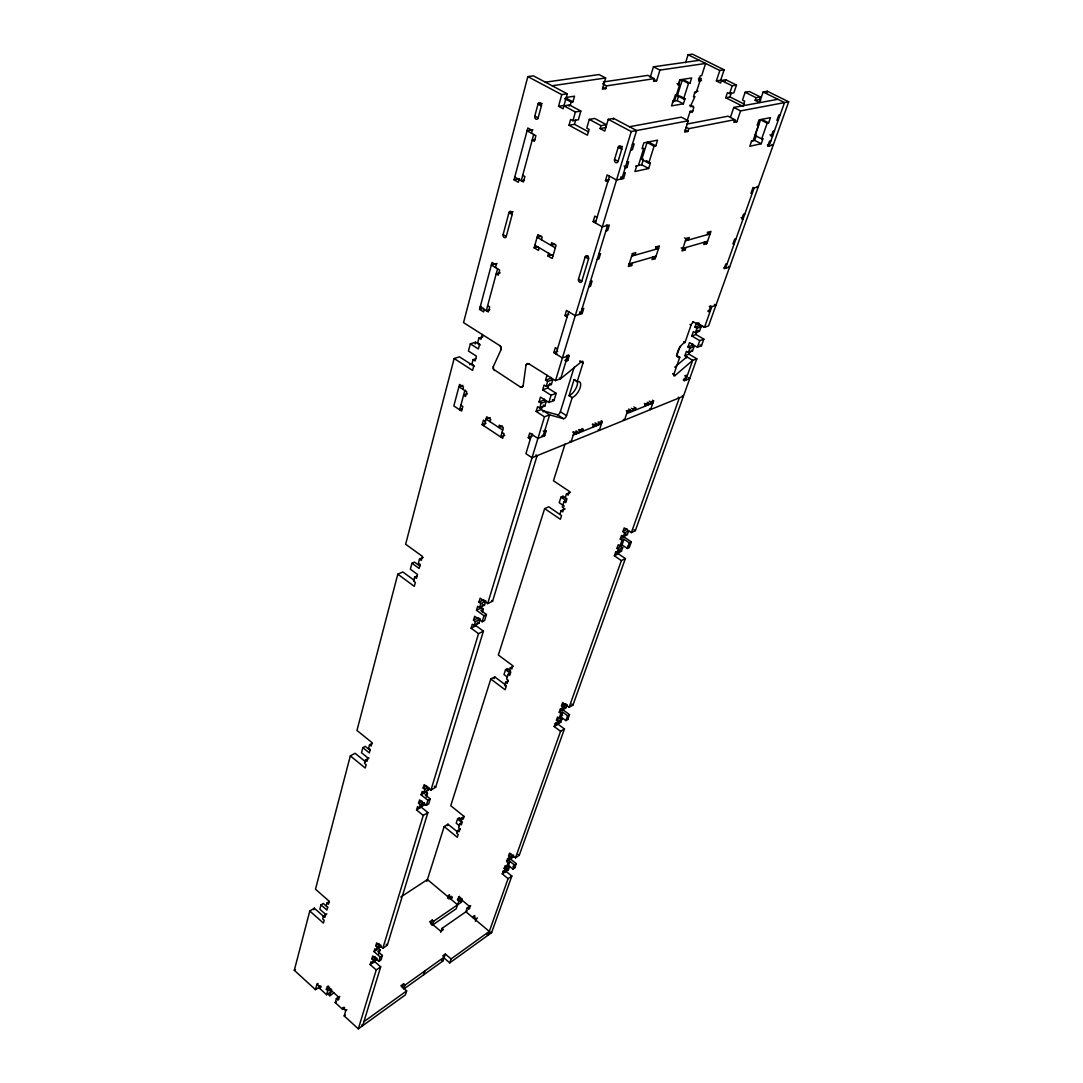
<?xml version="1.0" encoding="UTF-8"?>
<svg xmlns="http://www.w3.org/2000/svg" width="1083" height="1083" viewBox="0 0 1083 1083"><rect width="100%" height="100%" fill="white"/><g stroke="black" fill="none" stroke-linecap="round" stroke-linejoin="round"><path stroke-width="1.5" d="M567.248 93.788L561.752 94.627L558.544 106.31L564.026 105.43L567.248 93.788L533.391 75.851L527.827 76.609L463.538 322.626L500.481 346.073L501.226 349.267L493.293 366.609L493.469 369.276L520.828 387.308L523.13 385.995L525.986 365.215L527.11 363.617L528.856 363.807L555.511 380.62L560.642 378.779L581.341 361.776A2.829 1.273 -58.6 0 1 582.965 363.198L577.158 381.757A9.287 4.17 -58.1 0 1 580.163 387.66A9.287 4.17 -58.1 0 1 572.19 397.623L566.531 415.682A2.748 1.232 -57.6 0 1 563.566 418.715L549.609 414.87L541.297 409.523L536.166 411.432L544.492 416.806L549.609 414.87L543.016 436.408L541.974 435.745M523.197 385.724L522.182 387.24L520.368 387.078M525.972 365.35L527.015 363.671L528.856 363.807M320.906 986.085L315.464 989.645L294.305 970.287L309.792 911.02L314.3 908.177L324.25 916.976M365.567 761.823L355.075 753.281L350.323 755.88L315.491 889.211L329.286 901.313L328.487 904.237L327.012 902.938L329.273 901.516M414.396 580.474L402.808 571.959L397.799 574.193L356.97 730.47L372.105 742.667L371.171 746.079L369.547 744.779L371.929 743.466M474.34 366.433L459.436 356.835L454.156 358.514L405.638 544.235L422.384 556.351L421.287 560.398L419.487 559.085L418.404 563.119L420.204 564.433L419.121 568.44L411.96 563.228L410.362 569.225L417.496 574.437L416.427 578.417L414.64 577.117L413.571 581.084L415.358 582.383L414.288 586.35L397.799 574.193M313.894 909.747L314.3 908.177M327.702 907.351L323.289 903.452L321.015 904.887L319.864 909.246L325.739 914.445L324.954 917.328L323.492 916.028L326.876 913.876M370.102 750.275L365.255 746.349L362.873 747.663L361.519 752.739L367.963 757.978L367.056 761.349L365.445 760.036L369.005 758.059M480.121 345.057L475.627 342.201L470.36 343.853L468.438 351.041L476.425 356.131L475.126 360.91L473.136 359.624L471.863 364.375L473.853 365.661L472.567 370.4L454.156 358.514M484.263 309.427L483.6 311.904L479.539 309.372L492.02 262.479L496.176 264.983L495.486 267.542M519.082 179.521L518.351 182.242L514.032 179.792L527.814 127.997L532.24 130.42L531.482 133.25M508.617 213.974L508.983 212.593A2.22 1.665 78.4 0 1 511.122 211.523A2.22 1.665 78.4 0 1 512.191 214.461L506.262 236.46A2.193 1.625 77.9 0 1 504.164 237.488A2.193 1.625 77.9 0 1 503.108 234.591L508.983 212.593L513.044 211.659M462.847 389.298L463.47 386.983L459.558 384.424L453.831 405.935L461.588 411.08L462.834 406.491L460.884 405.204M469.616 364.633L469.9 363.577L472.729 364.443M475.153 344.001L475.627 342.201M323.492 916.028L322.707 918.912L324.183 920.212L323.411 923.095L309.792 911.02M326.227 905.862L327.012 902.938M365.445 760.036L364.538 763.393L366.149 764.706L365.242 768.064L350.323 755.88M369.547 744.779L368.64 748.191L370.251 749.49L369.344 752.902L362.873 747.663M482.91 336.799L478.943 338.018L477.644 342.851L479.661 344.137L478.361 348.943L470.36 343.853M497.571 268.787L486.294 310.699L489.841 309.657M533.702 134.468L521.248 180.753L524.145 180.144M534.812 116.084A2.342 1.746 83.1 0 0 535.909 119.13A2.342 1.746 83.1 0 0 538.143 117.885L541.473 105.565A1.8 1.354 83.5 0 0 541.392 104.198L541.216 103.806M327.702 907.161L326.917 910.086L321.015 904.887M482.273 334.444L480.96 339.29L478.943 338.018M315.464 989.645L316.953 984.23L318.05 983.486M329.652 990.485L330.992 991.717L326.592 994.735L319.431 988.197L319.999 986.153M606.358 124.68L600.957 125.655L600.104 128.579L605.505 127.591L606.358 124.68L594.702 118.453L589.287 119.401L586.769 128.146L589.084 129.405L587.406 135.199L569.008 125.262L570.633 119.468L572.934 120.7L578.376 119.766L580.84 111.062L569.387 104.956L563.905 105.836L563.106 108.747L558.544 106.31M569.035 106.229L569.387 104.956M570.335 105.159L571.188 102.1L572.948 101.816L574.531 96.17L566.612 97.389M502.025 432.374L504.028 433.701L502.702 438.304L482.152 424.685L483.438 420.096L485.414 421.409M484.142 426.012L486.714 416.806L490.694 419.419L490.03 421.72M539.212 247.736L538.468 250.376L534.149 247.817L537.858 234.578L542.217 237.123L541.459 239.776M326.592 994.735L327.743 990.661L326.308 989.348L328.176 985.868M572.934 120.7L575.384 111.982L580.84 111.062M569.008 125.262L574.45 124.301L575.682 119.983M327.35 993.49L329.841 995.764L331.642 989.429M554.902 244.271L550.922 245.313L551.68 242.646L556.066 245.205L552.235 258.485L547.876 255.913L548.634 253.273M344.678 1007.704L342.485 1009.234L335.243 1002.628L336.407 998.553L338.329 997.226M336.407 998.553L337.855 999.88L339.751 996.387M545.345 82.186L599.021 74.551L605.641 77.99L602.405 89.172L605.79 88.657L606.602 85.868L654.308 78.653L653.482 81.347L656.609 80.859L659.926 70.097L705.629 63.45L701.703 75.593L700.254 75.824L698.576 80.995L701.473 80.535M342.485 1009.234L343.988 1007.109M445.343 954.015L444.016 957.954L449.716 962.882L451.07 958.942L445.343 954.015L442.744 955.869L444.179 957.101L442.852 961.041L403.769 989.077L405.056 985.083L403.607 983.811L400.872 985.76L406.666 990.891L405.38 994.884L358.324 1028.85L344.204 1015.935L345.802 1010.547L346.898 1009.776M620.654 178.208L621.832 178.844L636.601 130.542L613.655 118.385L608.253 119.333L604.788 131.084L600.104 128.579M613.33 119.482L613.655 118.385M358.324 1028.85L376.234 969.962L370.156 964.56L371.009 961.704L372.538 963.044L377.304 958.915M372.538 963.044L373.405 960.174L371.875 958.821L372.742 955.937L378.86 961.352L381.081 959.809L382.407 955.477L377.805 951.429L380.038 949.913L378.509 948.573L378.942 947.124M378.86 961.352L380.174 957.006L374.041 951.605L374.908 948.694L376.451 950.048L377.331 947.138L380.674 944.863M377.331 947.138L375.787 945.784L376.667 942.86L382.841 948.275L387.308 945.229L427.893 812.575L421.219 807.133L421.477 806.307M382.841 948.275L423.25 815.431L416.549 809.962L417.564 806.618L419.229 807.986L423.9 805.156L424.536 803.058M419.229 807.986L420.245 804.628L418.566 803.261L419.581 799.89L426.309 805.359L428.651 803.938L430.195 798.861L425.132 794.773L427.46 793.379L426.039 791.172M426.309 805.359L427.853 800.283L421.097 794.814L422.126 791.416L423.805 792.783L428.489 789.981L429.139 787.855M423.805 792.783L424.834 789.372L423.142 788.018L424.17 784.593L430.953 790.062L435.65 787.26L483.411 631.172L476.006 625.73L471.105 628.208L478.537 633.677L483.411 631.172M471.105 628.208L472.296 624.241L474.151 625.608L479.052 623.131L479.904 618.921M480.243 619.165L475.356 621.628L473.488 620.261L474.692 616.281L482.165 621.737L484.615 620.505L486.443 614.494L480.825 610.406L483.275 609.188L481.407 607.834L476.493 610.27L483.993 615.726L486.443 614.494M476.493 610.27L477.698 606.236L479.579 607.604L484.494 605.18L485.712 601.146L484.886 600.551M485.712 601.146L480.798 603.569L478.916 602.202L480.135 598.154L487.675 603.61L492.589 601.187L537.114 455.672L535.963 454.914M530.345 439.035L528.287 437.694L529.695 433.024L537.926 438.412L544.695 435.745L546.13 431.075L544.966 430.33M536.166 411.432L537.601 406.68L539.686 408.02L544.803 406.098L546.252 401.333L544.167 400.006L539.036 401.901L540.471 397.095L548.864 402.456L553.982 400.561L556.188 393.332L547.795 387.998L542.651 389.866L544.099 385.02L546.211 386.347L551.355 384.506L552.817 379.646L550.719 378.319L545.561 380.147L547.023 375.273M564.839 360.409L566.043 361.153L567.749 360.558L569.265 355.603L562.388 357.972L553.819 352.638L555.322 347.643L557.461 348.97M567.126 316.886L564.947 315.573L566.49 310.428L575.249 315.722L582.167 313.529L583.751 308.398L582.018 308.926M605.871 230.977L607.631 230.517L609.309 225.034L602.283 226.834L593.146 221.636L594.797 216.113L597.085 217.399M607.78 181.876L605.465 180.59L607.17 174.891L616.511 180.035L623.591 178.451L625.338 172.752L623.578 173.145M474.151 625.608L475.356 621.628M479.579 607.604L480.798 603.569M539.686 408.02L541.121 403.228L546.252 401.333M546.211 386.347L547.673 381.487L552.817 379.646M568.67 311.755L555.958 353.965L556.824 353.681M578.484 279.143L585.172 256.942A2.261 1.773 77.1 0 1 587.473 255.913A2.261 1.773 77.1 0 1 588.556 258.918L581.828 281.12A2.234 1.733 76.5 0 1 579.567 282.122A2.234 1.733 76.5 0 1 578.498 279.157L581.828 281.12M595.42 222.936L609.499 176.177M614.548 159.418L618.298 146.963A1.868 1.462 83.2 0 1 619.232 145.934A2.735 2.152 83.2 0 1 621.601 147.098L621.804 147.478A1.828 1.449 83.2 0 1 621.859 148.885L618.082 161.34L614.548 159.418A2.383 1.868 82.7 0 0 615.658 162.545A2.383 1.868 82.7 0 0 618.068 161.34M370.156 964.56L374.704 961.149M421.842 805.048L422.099 804.209M476.006 625.73L476.75 623.266M481.407 607.834L482.016 605.83M482.463 604.328L484.494 605.18M541.297 409.523L542.19 406.558M544.167 400.006L544.438 399.113M547.795 387.998L548.702 384.993M550.719 378.319L550.99 377.412M378.725 954.245L380.038 949.913M374.041 951.605L381.243 945.919M426.309 797.169L427.46 793.379M482.368 612.193L483.275 609.188M543.043 411.906L543.368 410.85L557.393 414.762L563.566 418.715M430.953 790.062L478.537 633.677M482.165 621.737L483.993 615.726M487.675 603.61L544.492 416.806M548.864 402.456L551.057 395.214L556.188 393.332M555.511 380.62L631.267 131.557L688.301 120.782L684.632 132.112L687.895 131.463L688.802 128.647L734.788 119.672L733.854 122.393L736.873 121.797L740.582 110.899L788.695 101.816L708.593 325.834L704.491 327.31L692.646 321.665M650.166 77.583L653.455 66.821L699.293 60.31M374.596 961.514L380.674 966.889L362.683 1025.709L361.79 1024.897M625.175 167.892L626.949 167.513L628.709 161.76L626.935 162.139M557.393 414.762A2.748 1.232 -57.6 0 0 560.371 411.743L574.22 367.069M636.696 165.848L634.936 171.534L648.649 168.515L650.423 162.883L646.253 160.636M638.428 165.482L643.762 148.317L642.029 148.669L643.816 142.888L657.584 140.14L655.784 145.867L654.078 146.205L647.052 142.469L641.759 159.499L648.731 163.249L650.423 162.883M572.19 397.623L569.076 395.647L574.017 379.795A9.273 4.183 -58.1 0 1 574.978 379.564M635.599 166.078L641.718 164.765L643.464 159.147M648.731 163.249L654.078 146.205M426.837 881.413L444.165 826.573L447.969 824.19L457.554 831.974M505.192 684.686L494.741 676.875L490.802 679.027L450.758 805.711L464.052 816.42L463.145 819.222L461.71 818.071L464.255 816.474M544.641 508.631L560.358 519.271L561.549 515.589L548.743 506.803L544.641 508.631L498.37 655.053L512.868 665.761L511.826 668.996L510.269 667.845L509.227 671.067L510.783 672.218L509.741 675.426L508.198 674.276L506.641 679.068L508.184 680.219L507.155 683.414L505.612 682.249L504.583 685.431L506.127 686.581L505.098 689.749L490.802 679.027M565.082 443.989L553.454 480.771L569.387 491.384L568.169 495.134L566.463 493.997L565.258 497.733M672.99 102.506L675.508 94.546M678.527 85.002L680.043 80.223M685.566 62.706L688.084 54.746L692.47 54.15L724.121 69.826L720.682 80.223L716.377 80.927L719.802 70.49L724.121 69.826M677.065 83.54L679.61 84.84L674.668 100.462L673.166 100.705L671.528 105.89L683.4 103.806L685.052 98.675L680.029 96.116M685.052 98.675L683.576 98.932L677.295 95.724L682.209 80.223L683.698 79.993L690.006 83.174L691.671 77.976L679.772 79.817L678.107 85.07L679.61 84.84M672.692 101.369L677.146 100.597L678.784 95.48L677.295 95.724M447.496 825.693L447.969 824.19M494.2 678.594L494.741 676.875M576.007 430.817L577.144 431.548L573.936 432.834L571.066 441.878L569.929 441.147M577.144 431.548L576.413 433.823L573.394 431.873M683.576 98.932L688.531 83.418L690.006 83.174M632.31 253.693L634.949 255.195L635.789 252.596L632.499 253.53L628.357 266.499L631.646 265.552L632.472 262.966M581.842 428.489L582.979 429.22L579.798 430.493L579.08 432.753L577.943 432.022M402.334 987.791L403.607 983.811M461.94 819.817L459.449 817.814L457.554 819.005L456.214 823.175L459.395 825.76M510.594 670.946L507.494 668.658L505.531 669.741L503.988 674.533L507.453 677.119M559.857 514.439L561.048 510.756L562.74 511.893L563.945 508.198L562.239 507.047L564.04 501.47L565.746 502.62L566.964 498.884L563.038 496.231L560.994 497.138L559.207 502.715L564.284 506.127M582.979 429.22L582.248 431.467L579.229 429.531A1.99 0.934 17.6 0 1 578.85 429.626M458.948 819.384L459.449 817.814M507.115 669.863L507.494 668.658M562.591 497.625L563.038 496.231M460.194 828.982L457.662 830.593L456.769 833.355L458.19 834.506L457.297 837.267L444.165 826.573M457.554 819.005L461.805 822.444L459.909 823.649L458.556 827.818L459.977 828.969L459.084 831.744L457.662 830.593M461.71 818.071L460.803 820.86L462.238 822.011L461.331 824.799L459.909 823.649M687.042 120.944L690.128 111.4L693.012 110.872M700.132 80.44L696.572 91.473A2.085 1.679 88 0 1 694.379 92.61M700.769 79.925L701.256 78.436L698.332 78.951M432.32 925.193L433.606 921.254L432.212 920.076L430.939 924.002L432.32 925.193L456.254 908.718L458.881 900.894L461.899 898.822M592.726 427.257L593.457 425.01L596.571 423.764L595.068 422.817M596.571 423.764L595.84 426.012L592.834 424.089M652.873 257.064L652.047 259.609L655.215 258.688L659.398 245.936L656.217 246.829L655.391 249.401M601.119 420.786L602.243 421.49L599.156 422.736L598.425 424.969L597.302 424.252M602.243 421.49L599.319 430.384L598.209 429.68M447.428 898.173L449.499 894.612M423.561 974.876L424.874 970.91M448.944 899.039L450.988 896.142M452.261 896.927L450.663 899.012L452.058 898.064M440.7 932.341L441.999 928.402L467.287 910.83M725.366 81.049L725.8 79.749L736.481 85.083L733.868 92.867L729.59 93.598L727.451 92.529L725.718 97.714L742.884 106.364L744.657 101.166L742.491 100.083L745.158 92.258L749.409 91.513L760.266 96.928L759.359 99.541L755.135 100.299L756.029 97.687L760.266 96.928M458.881 900.894L457.486 899.729L459.53 896.318M729.59 93.598L732.203 85.801L736.481 85.083M725.718 97.714L729.996 96.956L731.296 93.084M433.606 921.254L461.277 902.261L462.265 899.323M628.533 409.063L630.387 410.213L627.423 411.405L624.471 420.163L623.361 419.473M630.387 410.213L629.643 412.406L627.423 411.026M684.524 237.881L688.395 240.033L689.235 237.529L686.216 238.382L681.992 250.89L685.011 250.024L685.85 247.533M730.605 116.788L733.76 107.447L777.865 99.284M633.934 406.91L635.775 408.061L632.838 409.239L632.106 411.418L630.996 410.728M635.775 408.061L635.031 410.24L633.068 409.008M469.548 906.268L467.233 907.879L465.893 911.791L489.299 931.421L451.07 958.942M467.233 907.879L468.628 909.043L470.685 905.618M644.723 406.342L645.468 404.176L648.351 403.025L647.241 402.334M648.351 403.025L647.593 405.191L645.021 403.593M704.654 242.091L703.801 244.555L706.725 243.702L710.976 231.396L708.052 232.222L707.199 234.7M652.494 400.236L653.591 400.927L650.734 402.064L649.99 404.23L648.514 403.323M474.489 915.528L472.878 917.639L474.963 916.191M653.591 400.927L650.599 409.55L649.502 408.86M475.261 921.213L477.292 917.883M788.695 101.816L767.36 91.243L763.149 91.987L759.494 102.492L755.135 100.299M766.845 92.718L767.36 91.243M751.643 141.034L749.815 146.259L761.241 143.741L763.082 138.556L761.66 138.868L755.068 135.497L760.55 119.82L761.972 119.536L768.605 122.893L770.473 117.627L759.021 119.902L757.166 125.222L758.614 124.924L753.091 140.722M676.401 355.671A8.623 3.52 -59.1 0 0 676.821 355.535L680.043 346.289M751.399 141.074L754.675 140.37L756.489 135.185L755.068 135.497M683.725 378.969L685.661 380.147L692.714 360.355L684.889 355.698L688.991 354.155L696.802 358.798L692.714 360.355L675.102 375.49A2.559 1.029 -58.7 0 1 673.856 374.244L679.786 357.322A8.637 3.506 -59.1 0 1 677.687 351.637A8.637 3.506 -59.1 0 1 684.998 342.472L691.089 325.103A2.626 1.069 -59.5 0 1 693.783 322.328M487.066 934.588L487.919 935.306L508.103 878.651L502.255 873.886L503.216 871.138L509.389 867.009L507.927 865.831L508.293 864.789M503.216 871.138L504.678 872.329L505.653 869.568L504.191 868.376L505.165 865.615L506.627 866.806L508.103 862.65L509.985 861.364L514.398 864.938L512.909 869.094L508.509 865.52L509.985 861.364M508.103 862.65L506.641 861.459L507.616 858.67L512.57 855.38M507.616 858.67L509.091 859.861L510.079 857.073L508.604 855.881L509.579 853.079L515.508 857.844L519.244 855.299L564.433 728.967L558.043 724.202L554.185 726.544L560.574 731.323L564.433 728.967M554.185 726.544L555.308 723.376L557.88 721.82M556.418 720.195L560.29 717.867L561.887 719.058L558.016 721.386L556.418 720.195L557.542 717L559.153 718.205L561.089 717.041L562.781 712.235L567.614 715.822L569.536 714.658L563.106 709.893L559.234 712.208L560.845 713.399L562.781 712.235M559.234 712.208L560.371 708.999L562.957 707.456M566.788 704.519L563.119 706.969L561.508 705.778L562.646 702.542L569.116 707.334L572.988 705.019L625.365 558.557L618.339 553.806L614.359 555.823L621.385 560.588L625.365 558.557M614.359 555.823L615.658 552.127L619.638 550.123M616.958 548.431L620.952 546.428L622.711 547.619L618.718 549.623L616.958 548.431L618.271 544.708L620.031 545.9L622.035 544.898L624.011 539.32L629.345 542.881L631.335 541.879L624.241 537.141L620.234 539.117L622.008 540.309L624.011 539.32M620.234 539.117L621.561 535.381L623.334 536.559L627.328 534.582L628.668 530.846L624.661 532.809L623.334 536.559M624.661 532.809L622.887 531.618L624.214 527.854L631.362 532.606L635.355 530.629L696.802 358.798M684.889 355.698L686.419 351.339L688.382 352.503L692.484 350.973L694.027 346.614L692.064 345.463L687.962 346.98L689.925 348.13L694.027 346.614M687.962 346.98L689.505 342.594L697.384 347.237L701.473 345.721L703.842 339.128L695.949 334.498L691.834 335.987L693.391 331.56L695.367 332.725L699.483 331.236L701.053 326.809L699.077 325.658L694.961 327.12L696.328 323.221M761.66 138.868L767.197 123.178L768.605 122.893M555.308 723.376L556.892 724.568L558.016 721.386M559.153 718.205L560.845 713.399M560.371 708.999L561.982 710.191L563.119 706.969M615.658 552.127L617.418 553.318L618.718 549.623M620.031 545.9L622.008 540.309M686.5 357.837L686.839 356.862L674.75 367.205M688.382 352.503L689.925 348.13M695.367 332.725L696.938 328.284L701.053 326.809M698.873 322.829L698.508 323.831L697.181 323.208M502.255 873.886L505.991 871.328L506.952 868.58L508.414 869.757L504.678 872.329M558.043 724.202L558.882 721.833M560.29 717.867L560.777 716.472M563.106 709.893L563.458 708.891M564.175 706.888L565.854 707.876L566.923 704.871M618.339 553.806L619.07 551.734M620.952 546.428L621.777 544.113M624.241 537.141L625.148 534.569M625.392 533.878L627.328 534.582M627.138 528.951L622.887 531.618M688.991 354.155L689.952 351.447M692.064 345.463L692.646 343.825M695.949 334.498L696.816 332.021M696.924 331.75L697.208 330.911M699.077 325.658L699.564 324.277M508.414 869.757L509.389 867.009M506.641 861.459L512.828 857.316L513.64 855.056M556.892 724.568L560.764 722.226L561.887 719.058M617.418 553.318L621.398 551.315L622.711 547.619M683.211 380.025L684.307 380.674L685.823 376.383L687.191 375.855L686.094 375.192M707.713 311.024L708.851 311.674L710.462 307.139L715.944 305.257L714.442 304.391M515.508 857.844L560.574 731.323M569.116 707.334L621.385 560.588M631.362 532.606L679.352 397.854L678.269 397.204M697.384 347.237L699.74 340.631L703.842 339.128M561.089 717.041L565.895 720.615L567.614 715.822M622.035 544.898L627.341 548.472L629.345 542.881M449.716 962.882L491.587 932.666L511.826 876.066L505.991 871.328M512.909 869.094L514.777 867.808L516.266 863.652L510.377 858.914L511.366 856.125L512.828 857.316M565.895 720.615L567.83 719.45L569.536 714.658M627.341 548.472L629.331 547.47L631.335 541.879M493.347 366.501L493.252 368.721L494.565 370.562M501.091 349.647L501.185 347.386L499.859 345.531M363.915 1021.675L406.666 990.891M405.056 985.083L444.179 957.101M344.204 1015.935L345.301 1015.164M337.855 999.88L338.965 999.108M468.628 909.043L469.792 908.244M335.243 1002.628L336.339 1001.856M376.234 969.962L380.674 966.889M508.103 878.651L511.826 876.066M329.841 995.764L333.93 992.949M380.174 957.006L382.407 955.477M514.398 864.938L516.266 863.652M371.875 958.821L375.219 956.546M504.191 868.376L508.509 865.52M327.743 990.661L330.775 988.589M373.405 960.174L376.735 957.886M432.212 920.076L429.64 921.836L440.849 931.38L443.407 929.607L441.999 928.402M326.308 989.348L329.611 987.087M457.486 899.729L460.749 897.509M319.431 988.197L321.082 987.073M375.787 945.784L379.145 943.51M508.604 855.881L511.095 854.189M294.305 970.287L295.402 969.556M400.778 897.035L427.433 879.545L457.567 904.806M423.25 815.431L427.893 812.575M416.549 809.962L421.219 807.133M420.245 804.628L423.751 802.503M427.853 800.283L430.195 798.861M418.566 803.261L422.072 801.149M561.982 710.191L565.854 707.876M421.097 794.814L425.781 792.011M423.142 788.018L426.661 785.92M561.508 705.778L565.881 703.842M424.834 789.372L428.354 787.287M505.612 682.249L508.238 680.801M508.198 674.276L510.174 673.179L505.531 669.741M510.269 667.845L512.909 666.397M473.488 620.261L478.388 617.811L479.2 618.407M478.916 602.202L483.83 599.792M414.64 577.117L417.145 575.98M561.048 510.756L565.123 508.902M564.04 501.47L566.098 500.549L560.994 497.138M419.487 559.085L423.25 557.42M566.463 493.997L570.551 492.183M411.96 563.228L414.478 562.118L419.838 566.016M573.218 435.109L601.512 423.724L599.116 422.208M626.691 413.598L652.846 403.079L650.504 401.631M684.307 380.674L689.749 378.536L688.287 377.656M528.287 437.694L532.119 436.192M546.13 431.075L544.438 431.738L543.273 430.98M532.592 434.039L531.739 434.378L525.932 453.682L532.051 457.73L683.427 396.202L682.344 395.552M504.8 435.407L500.712 436.977L503.351 427.758L499.344 425.118L498.681 427.433L502.539 425.971M482.152 424.685L486.023 423.263M490.206 417.605L486.077 419.121L502.702 430.073M462.211 408.873L459.652 409.78L464.81 390.584L465.69 390.286M708.851 311.674L710.218 311.2L708.715 310.334M467.477 393.874L463.565 395.214L465.528 396.5L466.773 391.87L458.935 386.739L462.861 385.413M553.819 352.638L557.704 351.325M473.136 359.624L475.762 358.784M564.947 315.573L568.859 314.341M727.18 263.616L725.8 264.035L724.121 268.733L729.631 266.987L728.602 266.418M588.786 286.819L590.519 286.305L592.13 281.052L590.397 281.553M734.328 243.526L732.947 243.932L734.653 239.153L736.034 238.747M479.539 309.372L483.519 308.208M481.529 306.516L480.189 306.895L488.338 311.958L489.678 307.003L487.634 305.731M629.182 263.914L656.041 256.157M682.832 248.4L707.565 241.252M631.673 256.13L658.559 248.508L655.648 246.856M685.363 240.886L710.123 233.86L707.28 232.303M597.166 259.419L598.913 258.932L600.564 253.571L598.818 254.045M587.974 256.184L585.172 256.942L588.543 258.905M744.914 213.811L743.52 214.204L741.801 219.064L743.182 218.685L741.083 217.548M500.211 272.808L496.204 273.891L498.275 275.15L499.656 270.046L491.344 265.024L497.056 263.535M547.876 255.913L551.856 254.857M534.149 247.817L538.143 246.789M752.347 192.95L750.952 193.316L752.726 188.347L758.262 186.926L757.193 186.371M541.405 236.175L537.127 237.245L555.322 247.885M593.146 221.636L595.785 220.973M605.465 180.59L609.458 179.697M770.906 140.831L769.512 141.142L767.685 146.273L773.248 145.027L772.152 144.472M774.44 130.935L773.032 131.233L771.191 136.417L772.599 136.106L769.972 134.779M514.032 179.792L519.474 178.654M630.631 150.077L632.404 149.711L634.178 143.89L632.418 144.242M778.298 120.105L776.89 120.389L778.758 115.164L780.153 114.879M622.454 146.476L618.19 147.329L621.737 149.237M647.052 142.469L648.771 142.13L655.784 145.867M686.784 124.085L727.979 116.206L734.788 119.672M629.44 126.752L681.302 117.154L688.301 120.782M534.921 139.612L532.186 140.113L534.393 141.332L535.909 135.686L527.069 130.813L532.917 129.798M693.201 106.08L690.318 106.594L694.92 96.59L693.472 96.834L695.124 91.717L698.007 91.243M725.8 79.749L721.495 80.453L720.628 83.053L716.377 80.927M542.15 103.467L538.007 104.117L541.378 105.931M603.299 81.956L647.851 75.363L654.308 78.653M552.113 85.76L605.641 77.99M688.084 54.746L719.802 70.49M763.149 91.987L784.525 102.601L769.079 145.961L767.441 145.122M720.682 80.223L732.203 85.801M745.158 92.258L756.029 97.687M759.359 99.541L760.713 100.218M729.996 96.956L744.265 104.13M682.209 80.223L688.531 83.418M760.55 119.82L767.197 123.178M653.455 66.821L659.926 70.097M733.76 107.447L740.582 110.899M654.037 79.546L656.609 80.859M734.152 120.416L736.873 121.797M689.695 105.281L693.837 107.407L692.199 112.47L690.128 111.4M677.146 100.597L683.4 103.806M754.675 140.37L761.241 143.741M602.635 83.811L606.602 85.868M686.026 127.198L688.802 128.647M603.15 87.29L605.79 88.657M685.106 130.014L687.895 131.463M753.037 187.427L754.106 187.995L725.502 268.286L723.972 267.433M527.827 76.609L561.752 94.627M608.253 119.333L631.267 131.557M572.948 101.816L566.314 98.296L564.541 98.567L571.188 102.1M564.026 105.43L565.732 106.337M563.905 105.836L575.384 111.982M589.287 119.401L600.957 125.655M574.45 124.301L588.583 131.923M641.718 164.765L648.649 168.515M538.156 117.898L534.812 116.071L538.102 103.765A1.828 1.381 83.5 0 1 538.955 102.736A2.68 2.017 83.5 0 1 541.202 103.833M624.133 165.983L626.949 167.513M620.789 176.922L623.591 178.451M704.18 242.294L706.725 243.702M681.166 247.858L685.011 250.024M522.723 175.284L524.889 176.515L523.414 181.985L514.75 177.057M606.412 224.831L607.563 225.481L580.447 314.084L579.351 313.42M652.602 257.212L655.215 258.688M710.326 305.799L711.842 306.665L704.491 327.31L697.438 323.194M709.324 306.489L710.462 307.139M629.02 264.035L631.646 265.552M508.983 212.593L512.178 214.461M694.961 327.12L696.938 328.284M689.952 324.44L691.089 325.103M697.994 330.369L699.483 331.236M691.834 335.987L699.74 340.631M534.907 245.191L553.02 255.845M699.997 344.854L701.473 345.721M503.094 234.591L506.262 236.46M683.684 341.7L684.998 342.472M691.252 350.256L692.484 350.973M676.821 355.535L679.786 357.322M579.54 311.958L582.167 313.529M684.74 375.733L685.823 376.383M672.746 373.581L673.856 374.244M673.26 374.38L675.102 375.49M649.259 401.157L650.734 402.064M580.15 361.045L581.341 361.776M579.798 361.235L582.965 363.198M568.061 354.858L569.265 355.603M644.358 403.485L645.468 404.176M566.49 355.535L567.56 356.199L560.642 378.779L559.451 378.021M565.746 359.326L567.749 360.558M631.362 408.305L632.838 409.239M626.312 410.701L627.423 411.405M574.017 379.795L577.158 381.757M545.561 380.147L547.673 381.487M549.636 383.423L551.355 384.506M598.033 422.018L599.156 422.736M542.651 389.866L551.057 395.214M592.333 424.292L593.457 425.01M552.411 399.546L553.982 400.561M560.371 411.743L566.531 415.682M539.036 401.901L541.121 403.228M543.111 405.015L544.803 406.098M578.66 429.761L579.798 430.493M572.799 432.103L573.936 432.834M543.152 434.743L544.695 435.745M634.015 529.749L635.355 530.629M627.558 546.279L629.331 547.47M619.977 550.34L621.398 551.315M491.641 600.496L492.589 601.187M477.779 622.197L479.052 623.131M571.77 704.126L572.988 705.019M561.82 714.983L562.619 715.579M566.626 718.557L567.83 719.45M559.37 721.183L560.764 722.226M505.571 684.97L506.343 685.539M434.378 786.231L435.65 787.26M518.134 854.406L519.244 855.299M427.23 788.965L428.489 789.981M512.936 866.319L514.777 867.808M422.641 804.141L423.9 805.156M458.366 897.103L469.521 906.43M459.544 900.812L461.277 902.261M448.335 895.411L451.083 897.712M473.325 916.34L476.127 918.695M449.052 897.008L450.338 898.091M490.734 931.949L491.587 932.666M441.417 959.822L442.852 961.041M386.144 944.214L387.308 945.229M379.767 946L380.918 947.016M375.842 958.983L376.979 959.998M327.066 986.627L338.641 997.159M318.524 985.449L319.864 986.654M343.297 1008.043L345.721 1010.249M316.953 984.23L319.81 986.843M342.878 1007.88L345.802 1010.547M577.185 380.715A9.273 4.183 -58.1 0 1 575.669 388.892A9.273 4.183 -58.1 0 1 569.076 395.647M699.077 78.044A2.383 1.936 88.6 0 1 700.038 79.045A1.625 1.313 88.6 0 1 700.146 80.453"/></g></svg>
